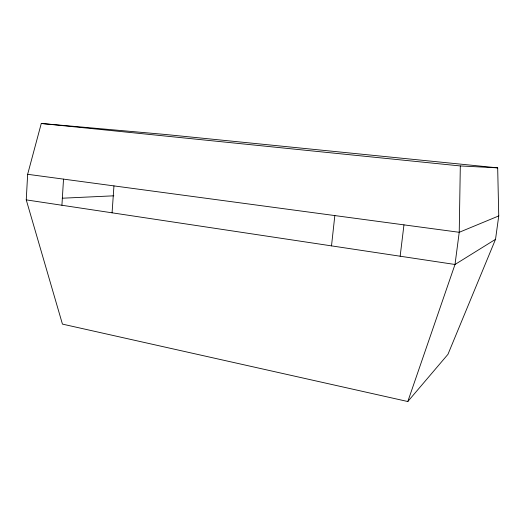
<?xml version="1.0" encoding="UTF-8"?>
<svg xmlns="http://www.w3.org/2000/svg" width="525" height="525" viewBox="0 0 525 525"><rect width="100%" height="100%" fill="white"/><g stroke="black" fill="none" stroke-linecap="round" stroke-linejoin="round"><path stroke-width="0.79" d="M41.278 123.473L460.313 165.946L459.231 232.293L454.998 264.482L407.807 401.527L62.442 324.109L26.25 199.881L27.648 174.3L41.278 123.473L165.165 134.459L497.68 167.856L498.75 215.933L495.521 239.321L447.963 354.316L407.807 401.527M61.924 205.255L63.518 179.123M112.074 212.809L113.958 185.896M331.511 245.877L334.825 215.572M400.148 256.213L403.961 224.864M495.521 239.321L454.998 264.482L26.25 199.881M498.75 215.933L459.231 232.293L27.648 174.3M62.258 198.214L113.807 195.818M460.313 165.946L497.68 167.856"/></g></svg>
